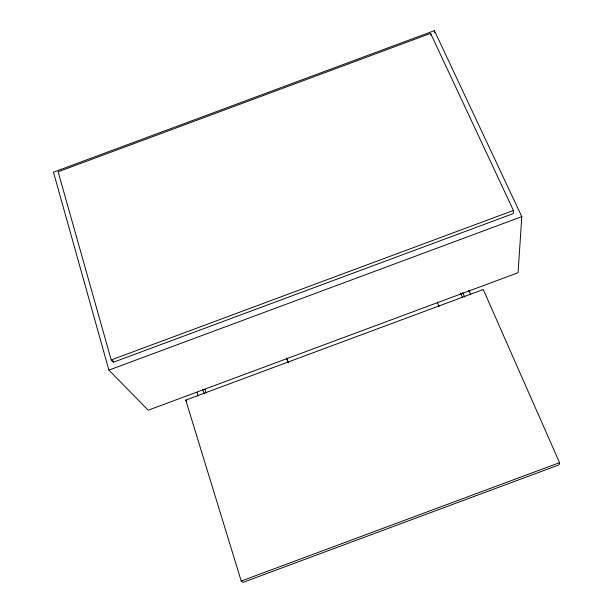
<?xml version="1.0" encoding="UTF-8"?>
<svg xmlns="http://www.w3.org/2000/svg" width="613" height="613" viewBox="0 0 613 613"><rect width="100%" height="100%" fill="white"/><g stroke="black" fill="none" stroke-linecap="round" stroke-linejoin="round"><path stroke-width="0.92" d="M513.418 210.443L513.257 213.608L113.382 362.237L111.206 359.946L58.12 171.786L430.602 33.378L513.418 210.443L111.206 359.946M521.801 216.65L518.069 272.708L148.216 410.197L108.907 370.122L53.461 172.192L434.387 30.65L521.801 216.65L108.907 370.122M559.539 462.662L558.979 464.876L243.077 582.35L241.223 581.04L185.747 400.097L483.251 289.505L559.539 462.662L241.223 581.04M185.747 400.097L186.812 401.354M468.753 290.332L470.654 294.692M462.792 292.639L464.685 297.021M460.67 293.114L462.562 297.504M437.261 302.125L439.1 306.508M286.792 358.115L288.371 362.62M286.662 358.406L288.248 362.919M204.941 389.194L206.091 392.841M202.75 389.309L204.183 393.86M197.011 392.366L198.145 395.998M112.869 360.398L113.382 362.237M430.602 33.378L430.724 34.933M434.387 30.65L434.525 32.55"/></g></svg>
